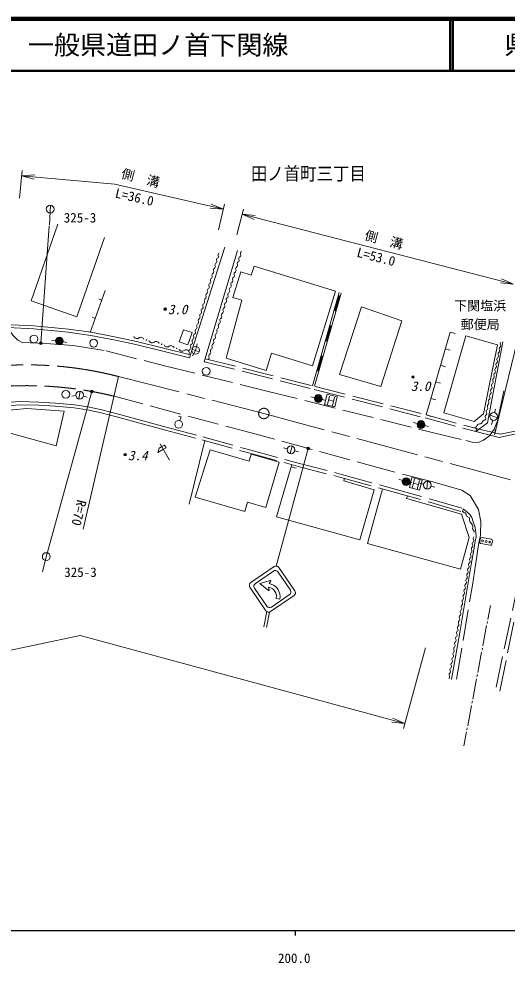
# Model space of a CAD drawing. Units: millimetres, scale not verified. Extents: x 40000 to 680000, y 20000 to 380000.
# Drawn here: x 215014 to 308692, y 198715 to 380000 of the extents above; entities that cross this region are included whole.
import ezdxf
from ezdxf.enums import TextEntityAlignment as Align

# ---------------------------------------------------------------- set-up
doc = ezdxf.new("R2010")
doc.units = ezdxf.units.MM
doc.header["$LTSCALE"] = 1000
doc.header["$PDMODE"] = 32
doc.header["$PDSIZE"] = 500
doc.linetypes.add('CHAIN', pattern=[18.5, 12, -1.5, 3.5, -1.5])
doc.linetypes.add('DASHED', pattern=[7.5, 6, -1.5])
for name, color, linetype, lineweight in [('M-BGD', 7, 'Continuous', 13), ('M-BMK', 2, 'CHAIN', 13), ('M-STR-HTXT', 7, 'Continuous', 13), ('M-STR-STRC', 7, 'Continuous', 13), ('M-TTL', 2, 'Continuous', 140), ('M-TTL-BAND', 7, 'Continuous', 25), ('M-TTL-LINE', 7, 'Continuous', 50), ('S-STR-HTXT', 7, 'Continuous', 13)]:
    doc.layers.add(name, color=color, linetype=linetype, lineweight=lineweight)
doc.layers.add('M-TTL-TXT', color=7, linetype='Continuous')
doc.styles.add('ＭＳ ゴシック', font='')
doc.styles.get('ＭＳ ゴシック').set_extended_font_data('MS Gothic')

# ---------------------------------------------------------------- blocks, each defined once
blk = doc.blocks.new('open_arrow')
at = {"color": 0, "linetype": 'Continuous', "lineweight": -2}
blk.add_lwpolyline([(7.5, 1.25), (0, 0), (7.5, -1.25)], dxfattribs=at)
blk = doc.blocks.new('filled_arrow')
at = {"color": 0, "linetype": 'Continuous', "lineweight": -2}
blk.add_solid([(7.5, 1.25), (0, 0), (7.5, -1.25)], dxfattribs=at)

msp = doc.modelspace()

# ---------------------------------------------------------------- linework, layer by layer
at = {"layer": 'M-BGD'}
for p, q in [((226150, 322826), (231431, 338049)), ((254519, 336159), (247738, 314920)), ((250570, 314184), (256932, 335563)), ((231545, 327851), (228664, 319792)), ((271374, 309565), (276496, 327465)), ((271758, 309455), (276880, 327355)), ((275577, 323964), (276402, 326848)), ((275654, 323942), (276479, 326826)), ((275731, 323920), (276556, 326804)), ((275808, 323898), (276633, 326782)), ((276710, 326760), (276325, 326870)), ((230347, 326228), (230877, 325982)), ((229082, 322719), (229623, 322476)), ((275500, 323986), (275885, 323876)), ((273926, 318195), (274752, 321080)), ((274003, 318173), (274829, 321058)), ((274080, 318151), (274906, 321036)), ((274157, 318129), (274982, 321014)), ((275059, 320992), (274675, 321102)), ((293135, 303961), (297738, 319863)), ((297738, 319863), (298698, 319585)), ((297738, 319863), (298698, 319585)), ((273850, 318217), (274234, 318107)), ((249626, 316097), (248216, 316610)), ((296817, 316683), (297778, 316405)), ((272276, 312427), (273101, 315311)), ((272353, 312405), (273178, 315289)), ((272430, 312383), (273255, 315267)), ((272507, 312361), (273332, 315245)), ((273409, 315223), (273024, 315333)), ((272199, 312449), (272584, 312339)), ((295897, 313503), (296857, 313225)), ((294976, 310322), (295937, 310044)), ((226798, 308507), (226538, 307029)), ((225925, 307678), (225179, 307587)), ((228120, 307392), (227394, 307580)), ((274154, 307935), (273667, 305996)), ((276093, 307449), (274154, 307935)), ((274211, 305946), (274625, 307595)), ((274434, 306834), (275396, 306593)), ((275589, 307364), (275174, 305710)), ((275607, 305509), (276093, 307449)), ((294055, 307142), (295016, 306864)), ((273667, 305996), (275607, 305509)), ((306464, 305074), (306297, 304395)), ((293135, 303961), (294095, 303683)), ((302361, 302699), (296582, 304347)), ((306823, 303410), (305413, 303923)), ((305926, 302947), (305708, 302134)), ((302826, 301372), (302671, 300792)), ((241915, 297582), (241695, 296762)), ((241915, 297582), (241695, 296762)), ((242734, 297363), (241695, 296762)), ((242734, 297363), (241695, 296762)), ((241915, 297582), (242434, 297882)), ((241915, 297582), (242434, 297882)), ((243935, 295285), (242134, 298402)), ((243935, 295285), (242134, 298402)), ((242434, 297882), (242954, 298183)), ((242434, 297882), (242954, 298183)), ((243254, 297663), (242734, 297363)), ((243254, 297663), (242734, 297363)), ((242954, 298183), (243254, 297663)), ((242954, 298183), (243254, 297663)), ((247713, 286826), (250678, 299037)), ((266512, 297450), (265785, 297638)), ((267431, 297987), (267043, 296538)), ((268689, 296885), (267963, 297074)), ((267410, 294417), (264453, 284378)), ((267289, 294007), (268244, 293738)), ((290428, 291948), (289933, 290010)), ((292366, 291453), (290428, 291948)), ((290478, 289958), (290898, 291605)), ((290704, 290845), (291665, 290600)), ((291862, 291370), (291440, 289718)), ((291871, 289515), (292366, 291453)), ((292658, 290667), (291932, 290856)), ((293449, 291226), (293319, 289732)), ((294825, 290065), (294104, 290272)), ((284804, 289746), (281899, 279296)), ((289933, 290010), (291871, 289515)), ((303542, 280190), (303433, 279600)), ((303674, 279251), (305445, 278926)), ((305661, 280106), (303891, 280431)), ((305794, 279167), (305902, 279757)), ((304990, 264710), (305487, 267343)), ((304026, 259600), (304768, 263531)), ((304842, 263924), (304916, 264317)), ((303062, 254490), (303803, 258421)), ((303878, 258814), (303952, 259207)), ((302913, 253704), (302988, 254097)), ((302098, 249380), (302839, 253311)), ((301949, 248594), (302023, 248987)), ((301133, 244271), (301875, 248201)), ((300414, 240458), (300911, 243091)), ((300985, 243484), (301059, 243877))]:
    msp.add_line(p, q, dxfattribs=at)
at = {"layer": 'M-BGD', "linetype": 'DASHED'}
for p, q in [((307323, 250957), (318008, 304208)), ((307344, 300238), (302826, 301372)), ((307198, 299656), (317505, 301846)), ((307344, 300238), (317651, 302428)), ((307198, 299656), (302671, 300792))]:
    msp.add_line(p, q, dxfattribs=at)
at = {"layer": 'M-BGD'}
for points in [[(222495, 340592), (217386, 325866), (226150, 322826)], [(296582, 304347), (300797, 319133), (306873, 317401)], [(221282, 318282), (222778, 318165), (224242, 317840)], [(248351, 315303), (248921, 316354), (249243, 317596)], [(302361, 302699), (304135, 304171), (306873, 317401)], [(302671, 300792), (304925, 302423), (307902, 317969)], [(271017, 307427), (272482, 307101), (273936, 306733)], [(245652, 303727), (246172, 303573), (245917, 302877)], [(290705, 302487), (292159, 302119), (293609, 301733)], [(264453, 284378), (280464, 279993), (283170, 289552), (277365, 291284), (277522, 291746)], [(287891, 291633), (289311, 291149), (290423, 290906)], [(301424, 280411), (299950, 284887), (289408, 287895), (289581, 288408)], [(300116, 285373), (300284, 285949), (300931, 285450), (301520, 284831), (301917, 284259), (302188, 283464), (302506, 282511), (302697, 281478), (302729, 280588), (302576, 279751), (302301, 278034), (301820, 275232), (300757, 269128), (299599, 262215), (298029, 253187)], [(281899, 279296), (299735, 274337), (301424, 280411)]]:
    msp.add_lwpolyline(points, dxfattribs=at)
for points in [[(271381, 313407), (275775, 327749), (260137, 332540), (259607, 330809), (257592, 331426), (256086, 326510), (257798, 325986), (254772, 314845), (262457, 312491), (263479, 315828)], [(276537, 311742), (280724, 324724), (288491, 321999), (284437, 309428)], [(245796, 317984), (246581, 320325), (248240, 319769), (247456, 317428)], [(203515, 303121), (222177, 298004), (223718, 304703), (216556, 305225), (203497, 303976)], [(248864, 288184), (258380, 285432), (258886, 287182), (262423, 286159), (264949, 294895), (259564, 296452), (259178, 295113), (251684, 297280)]]:
    msp.add_lwpolyline(points, close=True, dxfattribs=at)
at = {"layer": 'M-BGD', "linetype": 'DASHED'}
for points in [[(212175, 321348), (217895, 321088), (224040, 320482), (228898, 319835), (233674, 318924), (237569, 318064), (242751, 316778), (247920, 315492)], [(212827, 320718), (213852, 319278), (214826, 318304), (215632, 317894), (220180, 317698), (225459, 317274), (231756, 316242), (242922, 313402), (262614, 308549), (294068, 300655), (300788, 299044), (301965, 298750), (303121, 298679), (304145, 299096), (305290, 299968), (306182, 301246), (306881, 302848), (308040, 308593)], [(212828, 320718), (217852, 320490), (223971, 319886), (228802, 319242), (233553, 318336), (237432, 317479), (242606, 316195), (247738, 314920)], [(250570, 314184), (271693, 308866), (292982, 303381), (302671, 300792)], [(250742, 314760), (271841, 309447), (293135, 303961), (302826, 301372)], [(184151, 300060), (192514, 302584), (197985, 304033), (201561, 304929), (204769, 305551), (207369, 305933), (209874, 306149), (211687, 306269), (215266, 306509), (218821, 306438), (222066, 306249), (225669, 305892), (228246, 305511), (230918, 304964), (233877, 304154), (238363, 302938), (243279, 301628), (250294, 299769), (258813, 297363), (268333, 294789), (276947, 292526), (286492, 289905), (294247, 287713), (300284, 285949)], [(299003, 253261), (302047, 271275), (302798, 276420), (303223, 279114), (303577, 280878), (303667, 283484), (303220, 285806), (301627, 288473), (300004, 289527), (294416, 291127), (285735, 293345), (260520, 300260), (233277, 307552)], [(184325, 299486), (192678, 302006), (198135, 303452), (201692, 304343), (204869, 304959), (207439, 305337), (209920, 305551), (211727, 305670), (215280, 305908), (218798, 305839), (222019, 305651), (225596, 305297), (228142, 304920), (230779, 304380), (233720, 303575), (238208, 302359), (243125, 301048), (250136, 299191), (258653, 296784), (268179, 294210), (276792, 291946), (286331, 289327), (294081, 287136), (300116, 285373)], [(306586, 251716), (312820, 280948), (313362, 282828), (314169, 283850), (316490, 284570), (319380, 284092), (357804, 274271), (372180, 270681), (382372, 268271), (392337, 266770), (397533, 266233), (398415, 265890), (398685, 265251), (398677, 263720), (398223, 262816)]]:
    msp.add_lwpolyline(points, dxfattribs=at)
at = {"layer": 'M-BGD'}
for centre, radius in [((243097, 324280), 250), ((243097, 324280), 200), ((243097, 324280), 150), ((243097, 324280), 100), ((243097, 324280), 50), ((243097, 324280), 20), ((217899, 318548), 750), ((219221, 317739), 250), ((219221, 317739), 200), ((219221, 317739), 150), ((219221, 317739), 100), ((219221, 317739), 50), ((219221, 317739), 20), ((222778, 318165), 750), ((222778, 318165), 600), ((222778, 318165), 450), ((222778, 318165), 300), ((222778, 318165), 150), ((222778, 318165), 20), ((229369, 317747), 750), ((239493, 318341), 50), ((242385, 317542), 50), ((245276, 316742), 50), ((248921, 316354), 750), ((250953, 312336), 750), ((290640, 311244), 250), ((290640, 311244), 200), ((290640, 311244), 150), ((290640, 311244), 100), ((290640, 311244), 50), ((290640, 311244), 20), ((224022, 307907), 750), ((226668, 307768), 750), ((228995, 308465), 250), ((228995, 308465), 200), ((228995, 308465), 150), ((228995, 308465), 100), ((228995, 308465), 50), ((228995, 308465), 20), ((272482, 307101), 750), ((272482, 307101), 600), ((272482, 307101), 450), ((272482, 307101), 300), ((272482, 307101), 150), ((272482, 307101), 20), ((245665, 302169), 750), ((292159, 302119), 750), ((306118, 303666), 750), ((292159, 302119), 600), ((292159, 302119), 450), ((292159, 302119), 300), ((292159, 302119), 150), ((292159, 302119), 20), ((267237, 297262), 750), ((270521, 297517), 250), ((270521, 297517), 200), ((270521, 297517), 150), ((270521, 297517), 100), ((270521, 297517), 50), ((270521, 297517), 20), ((235416, 296330), 250), ((235416, 296330), 200), ((235416, 296330), 150), ((235416, 296330), 100), ((235416, 296330), 50), ((235416, 296330), 20), ((289311, 291149), 750), ((289311, 291149), 600), ((289311, 291149), 450), ((289311, 291149), 300), ((289311, 291149), 150), ((289311, 291149), 20), ((293384, 290479), 750), ((303989, 279803), 180), ((304668, 279679), 180), ((305346, 279554), 180)]:
    msp.add_circle(centre, radius, dxfattribs=at)
for centre, radius, start, end in [((252637, 333408), 372, 300.19522, 26.18673), ((253305, 333737), 372, 120.19522, 206.18673), ((252931, 334381), 372, 300.19522, 26.18673), ((253599, 334709), 372, 120.19522, 206.18673), ((256901, 333668), 382, 300.48875, 25.29046), ((257592, 333994), 382, 120.48875, 205.29046), ((257204, 334653), 382, 300.48875, 25.29046), ((257896, 334980), 382, 120.48875, 205.29046), ((252718, 331793), 372, 120.19522, 206.18673), ((252343, 332436), 372, 300.19522, 26.18673), ((253012, 332765), 372, 120.19522, 206.18673), ((256294, 331696), 382, 300.48875, 25.29046), ((256985, 332023), 382, 120.48875, 205.29046), ((256598, 332682), 382, 300.48875, 25.29046), ((257289, 333009), 382, 120.48875, 205.29046), ((252131, 329848), 372, 120.19522, 206.18673), ((251756, 330492), 372, 300.19522, 26.18673), ((252424, 330820), 372, 120.19522, 206.18673), ((252050, 331464), 372, 300.19522, 26.18673), ((256379, 330052), 382, 120.48875, 205.29046), ((255991, 330711), 382, 300.48875, 25.29046), ((256682, 331037), 382, 120.48875, 205.29046), ((251543, 327904), 372, 120.19522, 206.18673), ((251169, 328548), 372, 300.19522, 26.18673), ((251837, 328876), 372, 120.19522, 206.18673), ((251462, 329520), 372, 300.19522, 26.18673), ((255772, 328081), 382, 120.48875, 205.29046), ((255384, 328740), 382, 300.48875, 25.29046), ((256075, 329066), 382, 120.48875, 205.29046), ((255687, 329725), 382, 300.48875, 25.29046), ((250581, 326603), 372, 300.19522, 26.18673), ((251250, 326932), 372, 120.19522, 206.18673), ((250875, 327575), 372, 300.19522, 26.18673), ((255165, 326109), 382, 120.48875, 205.29046), ((254777, 326768), 382, 300.48875, 25.29046), ((255468, 327095), 382, 120.48875, 205.29046), ((255080, 327754), 382, 300.48875, 25.29046), ((249994, 324659), 372, 300.19522, 26.18673), ((250662, 324987), 372, 120.19522, 206.18673), ((250288, 325631), 372, 300.19522, 26.18673), ((250956, 325960), 372, 120.19522, 206.18673), ((254170, 324797), 382, 300.48875, 25.29046), ((254862, 325124), 382, 120.48875, 205.29046), ((254474, 325783), 382, 300.48875, 25.29046), ((249407, 322714), 372, 300.19522, 26.18673), ((250075, 323043), 372, 120.19522, 206.18673), ((249700, 323687), 372, 300.19522, 26.18673), ((250369, 324015), 372, 120.19522, 206.18673), ((253563, 322826), 382, 300.48875, 25.29046), ((254255, 323153), 382, 120.48875, 205.29046), ((253867, 323812), 382, 300.48875, 25.29046), ((254558, 324138), 382, 120.48875, 205.29046), ((248819, 320770), 372, 300.19522, 26.18673), ((249487, 321099), 372, 120.19522, 206.18673), ((249113, 321742), 372, 300.19522, 26.18673), ((249781, 322071), 372, 120.19522, 206.18673), ((252957, 320855), 382, 300.48875, 25.29046), ((253648, 321181), 382, 120.48875, 205.29046), ((253260, 321840), 382, 300.48875, 25.29046), ((253951, 322167), 382, 120.48875, 205.29046), ((248900, 319154), 372, 120.19522, 206.18673), ((248526, 319798), 372, 300.19522, 26.18673), ((249194, 320126), 372, 120.19522, 206.18673), ((253041, 319210), 382, 120.48875, 205.29046), ((252653, 319869), 382, 300.48875, 25.29046), ((253345, 320196), 382, 120.48875, 205.29046), ((237665, 319236), 625, 201.40928, 307.66948), ((238429, 318247), 625, 21.40928, 127.66948), ((240557, 318436), 625, 201.40928, 307.66948), ((241321, 317447), 625, 21.40928, 127.66948), ((243448, 317637), 625, 201.40928, 307.66948), ((244212, 316647), 625, 21.40928, 127.66948), ((248313, 317210), 372, 120.19522, 206.18673), ((247938, 317854), 372, 300.19522, 26.18673), ((248606, 318182), 372, 120.19522, 206.18673), ((248232, 318826), 372, 300.19522, 26.18673), ((252434, 317239), 382, 120.48875, 205.29046), ((252046, 317898), 382, 300.48875, 25.29046), ((252738, 318225), 382, 120.48875, 205.29046), ((252350, 318884), 382, 300.48875, 25.29046), ((307090, 317242), 375, 305.57395, 31.25205), ((307731, 317631), 375, 125.57395, 211.25205), ((246340, 316837), 625, 201.40928, 307.66948), ((247104, 315847), 625, 21.40928, 127.66948), ((247351, 315909), 372, 300.19522, 26.18673), ((248019, 316238), 372, 120.19522, 206.18673), ((247645, 316881), 372, 300.19522, 26.18673), ((251828, 315268), 382, 120.48875, 205.29046), ((251440, 315927), 382, 300.48875, 25.29046), ((252131, 316254), 382, 120.48875, 205.29046), ((251743, 316912), 382, 300.48875, 25.29046), ((306681, 315244), 375, 305.57395, 31.25205), ((307322, 315633), 375, 125.57395, 211.25205), ((306885, 316243), 375, 305.57395, 31.25205), ((307526, 316632), 375, 125.57395, 211.25205), ((251136, 314941), 382, 300.48875, 25.29046), ((306912, 313636), 375, 125.57395, 211.25205), ((306476, 314245), 375, 305.57395, 31.25205), ((307117, 314634), 375, 125.57395, 211.25205), ((306502, 311638), 375, 125.57395, 211.25205), ((306066, 312248), 375, 305.57395, 31.25205), ((306707, 312637), 375, 125.57395, 211.25205), ((306271, 313247), 375, 305.57395, 31.25205), ((305657, 310250), 375, 305.57395, 31.25205), ((306298, 310639), 375, 125.57395, 211.25205), ((305861, 311249), 375, 305.57395, 31.25205), ((305247, 308252), 375, 305.57395, 31.25205), ((305888, 308641), 375, 125.57395, 211.25205), ((305452, 309251), 375, 305.57395, 31.25205), ((306093, 309640), 375, 125.57395, 211.25205), ((304837, 306254), 375, 305.57395, 31.25205), ((305478, 306643), 375, 125.57395, 211.25205), ((305042, 307253), 375, 305.57395, 31.25205), ((305683, 307642), 375, 125.57395, 211.25205), ((305069, 304646), 375, 125.57395, 211.25205), ((304633, 305256), 375, 305.57395, 31.25205), ((305274, 305645), 375, 125.57395, 211.25205), ((304442, 302400), 552, 90.07501, 160.10994), ((304223, 303258), 375, 305.57395, 31.25205), ((304864, 303647), 375, 125.57395, 211.25205), ((304428, 304257), 375, 305.57395, 31.25205), ((302365, 302047), 552, 270.07501, 340.10994), ((303404, 301672), 552, 90.07501, 160.10994), ((303403, 302776), 552, 270.07501, 340.10994), ((300566, 285576), 385, 176.01358, 260.55283), ((300440, 284817), 385, 356.01358, 80.55283), ((301207, 284764), 385, 176.01358, 260.55283), ((301081, 284005), 385, 356.01358, 80.55283), ((302446, 283902), 984, 175.57658, 227.69471), ((301121, 282447), 984, 355.57658, 47.69471), ((302410, 282180), 363, 148.10701, 235.23532), ((301996, 281583), 363, 328.10701, 55.23532), ((302386, 279254), 378, 127.28427, 212.65654), ((301928, 279855), 378, 307.28427, 32.65654), ((302564, 280262), 378, 127.28427, 212.65654), ((303728, 279546), 300, 169.59998, 259.59998), ((303837, 280136), 300, 79.59998, 169.59998), ((305607, 279811), 300, 349.59998, 79.59998), ((302029, 277238), 378, 127.28427, 212.65654), ((301572, 277839), 378, 307.28427, 32.65654), ((302207, 278246), 378, 127.28427, 212.65654), ((301750, 278847), 378, 307.28427, 32.65654), ((305499, 279221), 300, 259.59998, 349.59998), ((301215, 275823), 378, 307.28427, 32.65654), ((301851, 276230), 378, 127.28427, 212.65654), ((301393, 276831), 378, 307.28427, 32.65654), ((300859, 273807), 378, 307.28427, 32.65654), ((301494, 274214), 378, 127.28427, 212.65654), ((301037, 274815), 378, 307.28427, 32.65654), ((301673, 275222), 378, 127.28427, 212.65654), ((300502, 271791), 378, 307.28427, 32.65654), ((301138, 272198), 378, 127.28427, 212.65654), ((300680, 272799), 378, 307.28427, 32.65654), ((301316, 273206), 378, 127.28427, 212.65654), ((300781, 270182), 378, 127.28427, 212.65654), ((300324, 270782), 378, 307.28427, 32.65654), ((300959, 271190), 378, 127.28427, 212.65654), ((300425, 268166), 378, 127.28427, 212.65654), ((299967, 268766), 378, 307.28427, 32.65654), ((300603, 269174), 378, 127.28427, 212.65654), ((300146, 269774), 378, 307.28427, 32.65654), ((299611, 266750), 378, 307.28427, 32.65654), ((300246, 267158), 378, 127.28427, 212.65654), ((299789, 267758), 378, 307.28427, 32.65654), ((299254, 264734), 378, 307.28427, 32.65654), ((299890, 265142), 378, 127.28427, 212.65654), ((299432, 265742), 378, 307.28427, 32.65654), ((300068, 266150), 378, 127.28427, 212.65654), ((298898, 262718), 378, 307.28427, 32.65654), ((299533, 263126), 378, 127.28427, 212.65654), ((299076, 263726), 378, 307.28427, 32.65654), ((299711, 264134), 378, 127.28427, 212.65654), ((299177, 261110), 378, 127.28427, 212.65654), ((298719, 261710), 378, 307.28427, 32.65654), ((299355, 262118), 378, 127.28427, 212.65654), ((298820, 259094), 378, 127.28427, 212.65654), ((298363, 259694), 378, 307.28427, 32.65654), ((298998, 260102), 378, 127.28427, 212.65654), ((298541, 260702), 378, 307.28427, 32.65654), ((298006, 257678), 378, 307.28427, 32.65654), ((298642, 258085), 378, 127.28427, 212.65654), ((298184, 258686), 378, 307.28427, 32.65654), ((297650, 255662), 378, 307.28427, 32.65654), ((298285, 256069), 378, 127.28427, 212.65654), ((297828, 256670), 378, 307.28427, 32.65654), ((298464, 257077), 378, 127.28427, 212.65654), ((297293, 253646), 378, 307.28427, 32.65654), ((297929, 254053), 378, 127.28427, 212.65654), ((297471, 254654), 378, 307.28427, 32.65654), ((298107, 255061), 378, 127.28427, 212.65654)]:
    msp.add_arc(centre, radius, start, end, dxfattribs=at)
at = {"layer": 'M-BGD', "linetype": 'DASHED'}
msp.add_arc((216548, 239581), 70000, 76.17273, 102.99297, dxfattribs=at)
at = {"layer": 'M-BGD'}
for p in [(243097, 324280), (219221, 317739), (222778, 318165), (290640, 311244), (228995, 308465), (272482, 307101), (292159, 302119), (270521, 297517), (235416, 296330), (289311, 291149)]:
    msp.add_point(p, dxfattribs=at)
at = {"layer": 'M-BMK'}
for p, q in [((234154, 311322), (262017, 304241)), ((262017, 304241), (358604, 278240))]:
    msp.add_line(p, q, dxfattribs=at)
msp.add_circle((262017, 304241), 1000, dxfattribs=at)
msp.add_arc((216540, 243575), 70000, 75.42643, 103.81871, dxfattribs=at)
at = {"layer": 'M-STR-HTXT'}
for p, q in [((215122, 345561), (215614, 350889)), ((215522, 349893), (233430, 348239)), ((233430, 348239), (254259, 343484)), ((253345, 339482), (254481, 344459)), ((256823, 338509), (258092, 343447)), ((257843, 342478), (309944, 329086)), ((220854, 340291), (219221, 317739)), ((227336, 282003), (234154, 311322)), ((228995, 308465), (220481, 277631)), ((264379, 274955), (270521, 297517)), ((178965, 251565), (226767, 261611)), ((226767, 261611), (289078, 244701)), ((293024, 259241), (288816, 243736))]:
    msp.add_line(p, q, dxfattribs=at)
at = {"layer": 'M-STR-STRC'}
for p, q in [((220881, 340482), (221061, 344228)), ((219545, 273850), (220442, 277491)), ((264024, 274846), (259510, 271764)), ((260385, 271599), (263859, 273970)), ((264734, 273805), (267105, 270332)), ((264899, 274681), (267981, 270167)), ((263291, 272189), (261259, 271572)), ((263058, 271592), (263364, 272096)), ((259345, 270889), (262426, 266375)), ((260220, 270724), (262591, 267250)), ((262927, 270258), (261259, 271572)), ((262927, 270899), (263028, 270319)), ((262927, 270899), (263289, 270792)), ((263058, 271592), (263423, 271495)), ((263289, 270792), (263622, 270613)), ((263423, 271495), (263880, 271284)), ((263622, 270613), (263911, 270371)), ((263880, 271284), (264191, 271069)), ((263911, 270371), (264146, 270076)), ((264191, 271069), (264549, 270717)), ((264549, 270717), (264769, 270410)), ((264769, 270410), (264987, 269956)), ((267816, 269291), (263302, 266210)), ((263467, 267085), (266940, 269456)), ((264146, 270076), (264315, 269739)), ((264315, 269739), (264413, 269375)), ((264413, 269375), (264405, 268735)), ((265099, 268604), (264405, 268735)), ((264987, 269956), (265091, 269593)), ((265091, 269593), (265143, 269093)), ((265143, 269093), (265099, 268604)), ((262576, 266221), (262020, 263273)), ((263098, 266119), (262542, 263170))]:
    msp.add_line(p, q, dxfattribs=at)
for centre in [(221025, 343479), (220263, 276763)]:
    msp.add_circle(centre, 750, dxfattribs=at)
for centre, radius, start, end in [((264214, 273450), 630, 34.31856, 124.31872), ((264379, 274325), 630, 34.31872, 124.31872), ((263310, 272128), 63, 328.76269, 106.87154), ((259865, 271244), 630, 124.31872, 214.31872), ((260741, 271079), 630, 124.31872, 214.31876), ((262966, 270308), 63, 231.7659, 9.87477), ((266585, 269977), 630, 304.31882, 34.31856), ((267461, 269811), 630, 304.31872, 34.31872), ((263112, 267606), 630, 214.31876, 304.31882), ((262947, 266730), 630, 214.31872, 304.31872)]:
    msp.add_arc(centre, radius, start, end, dxfattribs=at)
at = {"layer": 'M-TTL'}
msp.add_line((680000, 380000), (40000, 380000), dxfattribs=at)
at = {"layer": 'M-TTL-BAND'}
for p, q in [((40000, 205000), (579000, 205000)), ((268000, 205000), (268000, 204000))]:
    msp.add_line(p, q, dxfattribs=at)
at = {"layer": 'M-TTL-LINE'}
for p, q in [((297750, 380000), (297750, 370000)), ((298250, 380000), (298250, 370000)), ((40000, 370000), (680000, 370000))]:
    msp.add_line(p, q, dxfattribs=at)
at = {"layer": 'S-STR-HTXT'}
msp.add_lwpolyline([(306272, 300167), (315000, 336000), (332500, 336000)], dxfattribs=at)

# ---------------------------------------------------------------- block references
at = {"layer": 'M-STR-HTXT', "xscale": 333, "yscale": 333}
for p, rotation in [((215522, 349893), 354.7), ((254259, 343484), 167.1), ((257843, 342478), 345.6), ((309944, 329086), 165.6), ((289078, 244701), 164.8)]:
    msp.add_blockref('open_arrow', p, dxfattribs=dict(at, rotation=rotation))
at = {"layer": 'S-STR-HTXT', "xscale": 133, "yscale": 133, "rotation": 76.3}
msp.add_blockref('filled_arrow', (306272, 300167), dxfattribs=at)

# ---------------------------------------------------------------- texts
at = {"layer": 'M-BGD', "style": 'ＭＳ ゴシック', "width": 0.9}
msp.add_text('田ノ首町三丁目', height=2566, rotation=0.021, dxfattribs=at).set_placement((270561, 350285), align=Align.MIDDLE_CENTER)
at = {"layer": 'M-BGD', "style": 'ＭＳ ゴシック'}
for s, p in [('325-3', (226744, 341827)), ('下関塩浜', (303526, 324936)), ('郵便局', (303528, 321336)), ('325-3', (226830, 273762))]:
    msp.add_text(s, height=1833, rotation=0.021, dxfattribs=at).set_placement(p, align=Align.MIDDLE_CENTER)
at = {"layer": 'M-BGD', "style": 'ＭＳ ゴシック', "oblique": 15}
for s, p in [('3.0', (245468, 324217)), ('3.0', (292096, 309481)), ('3.4', (237826, 296171))]:
    msp.add_text(s, height=1833, rotation=0.021, dxfattribs=at).set_placement(p, align=Align.MIDDLE_CENTER)
at = {"layer": 'M-STR-HTXT', "style": 'ＭＳ ゴシック'}
for s, rotation, p in [('側\u3000溝', 345.441, (237995, 348037)), ('L=36.0', 347.14, (236878, 344362)), ('側\u3000溝', 345.585, (284698, 336181)), ('L=53.0', 345.585, (283208, 332905))]:
    msp.add_text(s, height=1833, rotation=rotation, dxfattribs=at).set_placement(p, align=Align.BOTTOM_CENTER)
msp.add_text('R=70', height=1833, rotation=256.909, dxfattribs=at).set_placement((226564, 285166), align=Align.MIDDLE_CENTER)
at = {"layer": 'M-TTL-BAND', "style": 'ＭＳ ゴシック'}
msp.add_text('200.0', height=1833, dxfattribs=at).set_placement((267844, 198195), align=Align.BOTTOM_CENTER)
at = {"layer": 'M-TTL-TXT', "style": 'ＭＳ ゴシック'}
msp.add_text('一般県道田ノ首下関線', height=3666, dxfattribs=at).set_placement((216734, 375000), align=Align.MIDDLE_LEFT)
msp.add_text('県\u3000名', height=3666, dxfattribs=at).set_placement((315625, 375000), align=Align.MIDDLE_CENTER)

doc.saveas('drawing.dxf')
